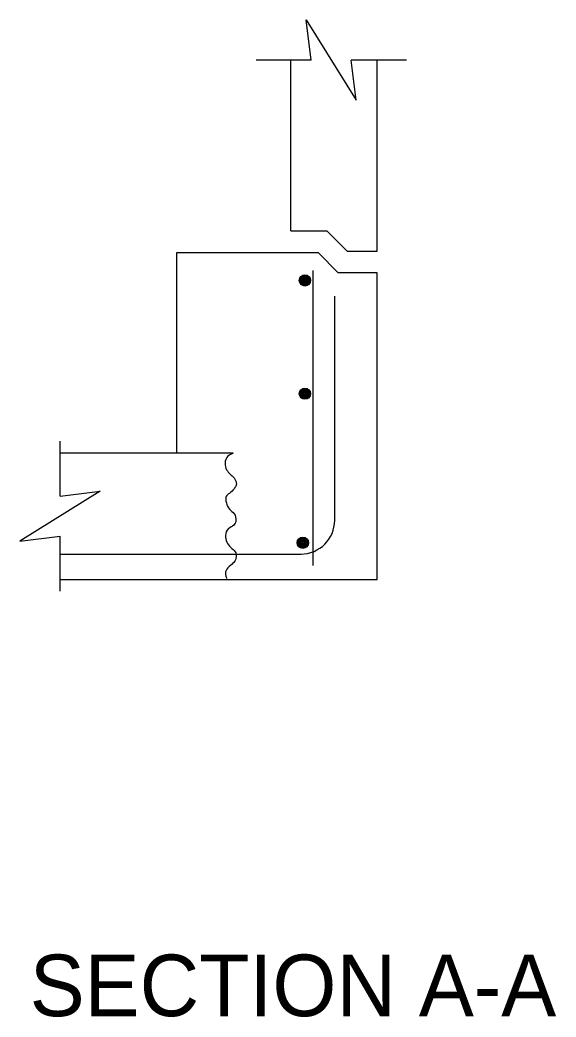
# Model space of a CAD drawing. Extents: x -808.4 to -747.1, y 435.2 to 499.8.
# Drawn here: x -789.12 to -787.338, y 494.584 to 497.901 of the extents above; entities that cross this region are included whole.
import ezdxf

# ---------------------------------------------------------------- set-up
doc = ezdxf.new("R2010")
doc.units = 0
for name, color, linetype in [('df_DETAIL', 7, 'Continuous'), ('df_NO-PLOT', 7, 'Continuous'), ('str_Reinforcement-A', 7, 'Continuous')]:
    doc.layers.add(name, color=color, linetype=linetype)

msp = doc.modelspace()

# ---------------------------------------------------------------- linework, layer by layer
at = {"layer": 'df_DETAIL'}
for p, q in [((-788.152, 497.768), (-788.3353, 497.768)), ((-788.2193, 497.2), (-788.2193, 497.768)), ((-787.8353, 497.768), (-788.0186, 497.768)), ((-787.9324, 497.1325), (-787.9324, 497.768)), ((-788.2193, 497.2), (-788.0995, 497.2)), ((-788.032, 497.1325), (-788.0995, 497.2)), ((-788.5991, 496.461), (-788.5991, 497.128)), ((-788.5991, 497.128), (-788.1293, 497.128)), ((-788.0619, 497.0605), (-788.1293, 497.128)), ((-788.032, 497.1325), (-787.9324, 497.1325)), ((-787.9324, 497.0605), (-788.0619, 497.0605)), ((-787.9324, 496.0398), (-787.9324, 497.0605)), ((-788.9869, 496.3171), (-788.9869, 496.5004)), ((-788.9869, 496.461), (-788.4114, 496.461)), ((-788.9869, 496.0005), (-788.9869, 496.1838)), ((-788.9869, 496.0398), (-787.9324, 496.0398))]:
    msp.add_line(p, q, dxfattribs=at)
for points in [[(-788.152, 497.768), (-788.1686, 497.9013), (-788.002, 497.6347), (-788.0186, 497.768)], [(-788.9869, 496.3171), (-788.8535, 496.3338), (-789.1202, 496.1671), (-788.9869, 496.1838)]]:
    msp.add_lwpolyline(points, dxfattribs=at)
msp.add_spline([(-788.4114, 496.4604), (-788.4289, 496.4501), (-788.4382, 496.4264), (-788.4331, 496.4047), (-788.4217, 496.3903), (-788.4083, 496.3779), (-788.4032, 496.3687), (-788.4011, 496.3532), (-788.4073, 496.3429), (-788.4238, 496.3264), (-788.4331, 496.3182), (-788.4341, 496.2945), (-788.4238, 496.2739), (-788.4083, 496.2584), (-788.4022, 496.2357), (-788.4094, 496.2203), (-788.4269, 496.2089), (-788.4372, 496.1863), (-788.432, 496.1636), (-788.4207, 496.1471), (-788.4042, 496.1317), (-788.4011, 496.1152), (-788.4094, 496.0966), (-788.4207, 496.0863), (-788.4351, 496.0698), (-788.4362, 496.0513), (-788.4324, 496.0429)], degree=3, dxfattribs=at)
at = {"layer": 'str_Reinforcement-A'}
for p, q in [((-788.1451, 496.0868), (-788.1451, 497.068)), ((-788.0739, 496.2374), (-788.0739, 496.9829)), ((-788.9869, 496.1245), (-788.1854, 496.1245))]:
    msp.add_line(p, q, dxfattribs=at)
for centre, radius in [((-788.173, 497.0346), 0.0187), ((-788.173, 497.0346), 0.0165), ((-788.173, 497.0346), 0.0142), ((-788.173, 497.0346), 0.012), ((-788.173, 497.0346), 0.00975), ((-788.173, 497.0346), 0.0075), ((-788.173, 497.0346), 0.00525), ((-788.173, 497.0346), 0.00225), ((-788.173, 496.6579), 0.0187), ((-788.173, 496.6579), 0.0165), ((-788.173, 496.6579), 0.0142), ((-788.173, 496.6579), 0.012), ((-788.173, 496.6579), 0.00975), ((-788.173, 496.6579), 0.0075), ((-788.173, 496.6579), 0.00525), ((-788.173, 496.6579), 0.00225), ((-788.1798, 496.1621), 0.0187), ((-788.1798, 496.1621), 0.0165), ((-788.1798, 496.1621), 0.0142), ((-788.1798, 496.1621), 0.012), ((-788.1798, 496.1621), 0.00975), ((-788.1798, 496.1621), 0.0075), ((-788.1798, 496.1621), 0.00525), ((-788.1798, 496.1621), 0.00225)]:
    msp.add_circle(centre, radius, dxfattribs=at)
msp.add_arc((-788.1864, 496.2369), 0.1125, 270, 360, dxfattribs=at)

# ---------------------------------------------------------------- texts
at = {"layer": 'df_NO-PLOT'}
msp.add_text('SECTION A-A', height=0.204836, dxfattribs=at).set_placement((-789.0877, 494.587))

doc.saveas('drawing.dxf')
